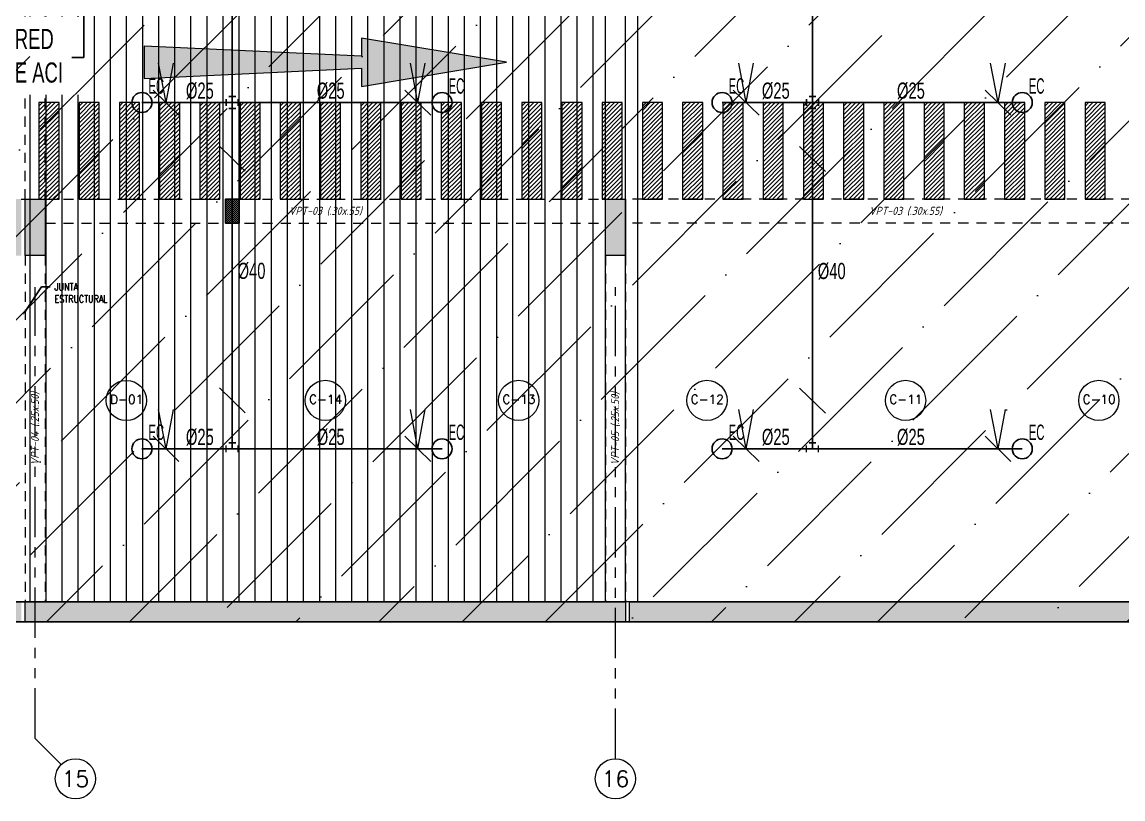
# Model space of a CAD drawing. Header units: millimetres. Extents: x 2085 to 2829, y 1352 to 1631.
# Drawn here: x 2195.93 to 2209.61, y 1520.64 to 1530.29 of the extents above; entities that cross this region are included whole.
import ezdxf
from ezdxf import colors
from ezdxf.entities.mleader import LeaderData, LeaderLine
from ezdxf.enums import TextEntityAlignment as Align
from ezdxf.math import Vec2, Vec3

# ---------------------------------------------------------------- set-up
doc = ezdxf.new("R2010")
doc.units = ezdxf.units.MM
for name, pattern in [('DASHED2', [0.375, 0.25, -0.125]), ('HIDDEN', [0.375, 0.25, -0.125]), ('HIDDEN2', [0.1875, 0.125, -0.0625]), ('PHANTOM', [2.5, 1.25, -0.25, 0.25, -0.25, 0.25, -0.25]), ('PHANTOM2', [1.25, 0.625, -0.125, 0.125, -0.125, 0.125, -0.125])]:
    doc.linetypes.add(name, pattern=pattern)
doc.layers.get('0').update_dxf_attribs({"color": 251, "lineweight": 9})
for name, color, linetype, lineweight in [('000 SOS 911 - ACCESORIOS ACI', 3, 'Continuous', 20), ('000 SOS 911 ROCIADORES', 5, 'Continuous', 25), ('000 SOS 911 TEXTOS ACI', 7, 'Continuous', 9), ('000 SOS 911 TUB. ENTERRADA  ACI', 5, 'DASHED2', 25), ('000 SOS 911 TUBERIA ACI', 3, 'Continuous', 25), ('A-EJES', 251, 'PHANTOM', 9), ('A-ESTRUCTURA-HATCH', 251, 'Continuous', 13), ('A-ESTRUCTURA-PLACAS', 251, 'Continuous', 13), ('A-ESTRUCTURA-VIGAS', 251, 'HIDDEN2', 13), ('A-HATCH', 251, 'Continuous', 9), ('A-LINEAS', 251, 'Continuous', 9), ('A-MUROS', 251, 'Continuous', 9), ('A-NUMERO ESTAC', 251, 'Continuous', 13), ('A-PROYECCIONES', 251, 'HIDDEN2', 9), ('A-TEXTO-INDICACIONES', 251, 'Continuous', 13), ('CIRCULACION PEATONAL', 251, 'Continuous', 13), ('Cotas', 251, 'Continuous', 13)]:
    doc.layers.add(name, color=color, linetype=linetype, lineweight=lineweight)
doc.layers.add('A_50_Vigas Chata', color=251, linetype='HIDDEN', lineweight=13, plot=False)
doc.styles.add('APPIA -TEXTOS-GENERALES', font='isocp.shx', dxfattribs={"oblique": 15})
doc.styles.add('PIPE', font='ARIALN.TTF', dxfattribs={"width": 0.8})
doc.styles.add('ROMANS', font='romans.shx', dxfattribs={"width": 0.8})
doc.styles.add('TXT_COTAS', font='romans.shx', dxfattribs={"width": 0.8})

# ---------------------------------------------------------------- blocks, each defined once
blk = doc.blocks.new('EST P1')
at = {"layer": 'A-ESTRUCTURA-HATCH'}
h = blk.add_hatch(color=256, dxfattribs=at)
h.dxf.hatch_style = 1
h.paths.add_polyline_path([(28.776, 5.95), (28.776, 5.05), (23.07, 5.05), (23.07, 4.85), (28.926, 4.85), (28.926, 5.75), (32.576, 5.75), (32.576, 4.85), (35.53, 4.85), (35.53, 5.05), (32.726, 5.05), (32.726, 5.95)])
h.paths.add_polyline_path([(43.04, 4.85), (43.04, 5.05), (35.58, 5.05), (35.58, 4.85)])
h.paths.add_polyline_path([(43.09, 5.05), (43.09, 4.85), (47.915, 4.85), (47.915, 5.05)])
h.paths.add_polyline_path([(51.865, 5.05), (51.865, 4.85), (53.376, 4.85), (53.376, 5.05)])
h.paths.add_polyline_path([(72.801, -0.15), (73.001, -0.15, 1), (53.601, -0.15), (53.801, -0.15, -1)])
h.paths.add_polyline_path([(70.351, 0), (70.351, -0.15), (72.749, -0.15), (72.749, 0)], flags=17)
h.paths.add_polyline_path([(69.451, -0.15), (69.451, 0), (66.848, 0, -0.010569), (66.851, -0.15)], flags=17)
h.paths.add_polyline_path([(65.272, 2.496), (65.272, -0.15), (65.422, -0.15), (65.422, 2.378, -0.221666), (66.601, -0.15), (66.801, -0.15, 0.99999), (59.801, -0.15), (60.001, -0.15, -0.61691)], flags=0)
h.paths.add_polyline_path([(71.88, -11.4), (71.88, -11.15), (57.51, -11.15), (57.51, -11.4)])
h.paths.add_polyline_path([(57.46, -11.4), (57.46, -11.15), (43.09, -11.15), (43.09, -11.4)])
h.paths.add_polyline_path([(43.04, -11.4), (43.04, -11.15), (35.58, -11.15), (35.58, -11.4)])
h.paths.add_polyline_path([(23.07, -11.15), (23.07, -11.4), (35.53, -11.4), (35.53, -11.15)])
h.paths.add_polyline_path([(23.02, -11.4), (23.02, -11.15), (12.25, -11.15), (12.25, -11.4)])
h.paths.add_polyline_path([(12.2, -11.4), (12.2, -11.15), (3.65, -11.15), (3.65, -11.4)])
h.paths.add_polyline_path([(3.6, -11.4), (3.6, -11.15), (-3.56, -11.15), (-3.56, -11.4)])
h.paths.add_polyline_path([(-17.98, -11.15), (-17.98, -11.4), (-3.61, -11.4), (-3.61, -11.15)])
h.paths.add_polyline_path([(-18.03, -11.4), (-18.03, -11.15), (-32.4, -11.15), (-32.4, -11.4)])
h.paths.add_polyline_path([(-32.45, -11.4), (-32.45, -11.15), (-46.94, -11.15), (-46.94, -11.4)])
h.paths.add_polyline_path([(-47.24, -11.4), (-46.99, -11.4), (-46.99, -6.15), (-47.24, -6.15)])
h.paths.add_polyline_path([(-46.99, -0.2), (-47.24, -0.2), (-47.24, -6.1), (-46.99, -6.1)])
h.paths.add_polyline_path([(-47.24, 0.15), (-47.24, -0.15), (-44.785, -0.15), (-44.785, 5.05), (-45.035, 5.05), (-45.035, 0.15)])
h.paths.add_polyline_path([(-44.735, 5.05), (-44.735, 4.85), (-32.45, 4.85), (-32.45, 5.05)])
h.paths.add_polyline_path([(-23.224, 4.85), (-23.224, 5.75), (-19.574, 5.75), (-19.574, 4.85), (-18.03, 4.85), (-18.03, 5.05), (-19.424, 5.05), (-19.424, 5.95), (-23.374, 5.95), (-23.374, 5.05), (-32.4, 5.05), (-32.4, 4.85)])
h.paths.add_polyline_path([(-17.98, 5.05), (-17.98, 4.85), (-3.61, 4.85), (-3.61, 5.05)])
h.paths.add_polyline_path([(12.2, 4.85), (12.2, 5.05), (3.825, 5.05), (3.825, 4.85)])
h.paths.add_polyline_path([(12.25, 5.05), (12.25, 4.85), (23.02, 4.85), (23.02, 5.05)])
h = blk.add_hatch(color=256, dxfattribs=at)
h.dxf.hatch_style = 1
h.paths.add_polyline_path([(51.865, 5.05), (47.915, 5.05), (47.915, -0.15), (50.25, -0.15), (50.25, 0), (48.065, 0), (48.065, 2.05), (51.865, 2.05), (51.865, 2.2), (48.065, 2.2), (48.065, 4.85), (51.715, 4.85), (51.715, 3.2), (51.865, 3.2)])
h.paths.add_polyline_path([(1.925, -0.151), (-0.175, -0.151), (-0.175, 4.85), (-3.56, 4.85), (-3.56, 5.05), (3.775, 5.05), (3.775, 1.9), (3.625, 1.9), (3.625, 4.85), (-0.025, 4.85), (-0.025, 2.2), (1.925, 2.2), (1.925, 2.05), (-0.025, 2.05), (-0.025, 0), (1.925, -0.001)])
h.paths.add_polyline_path([(71.63, -6.15), (71.88, -6.15), (71.88, -6.85), (71.63, -6.85)])
h.paths.add_polyline_path([(64.42, -6.15), (64.67, -6.15), (64.67, -6.85), (64.42, -6.85)])
h.paths.add_polyline_path([(57.21, -6.15), (57.46, -6.15), (57.46, -6.85), (57.21, -6.85)])
h.paths.add_polyline_path([(50, -6.15), (50.25, -6.15), (50.25, -6.85), (50, -6.85)])
h.paths.add_polyline_path([(42.79, -6.15), (43.04, -6.15), (43.04, -6.85), (42.79, -6.85)])
h.paths.add_polyline_path([(42.79, 0.55), (43.04, 0.55), (43.04, -0.15), (42.79, -0.15)])
h.paths.add_polyline_path([(35.58, -6.15), (35.83, -6.15), (35.83, -6.85), (35.58, -6.85)])
h.paths.add_polyline_path([(35.58, 0.55), (35.83, 0.55), (35.83, -0.15), (35.58, -0.15)])
h.paths.add_polyline_path([(35.28, -6.15), (35.53, -6.15), (35.53, -6.85), (35.28, -6.85)])
h.paths.add_polyline_path([(35.28, 0.55), (35.53, 0.55), (35.53, -0.15), (35.28, -0.15)])
h.paths.add_polyline_path([(30.28, -6.15), (30.53, -6.15), (30.53, -6.85), (30.28, -6.85)])
h.paths.add_polyline_path([(30.28, 0.55), (30.53, 0.55), (30.53, -0.15), (30.28, -0.15)])
h.paths.add_polyline_path([(23.07, -6.15), (23.32, -6.15), (23.32, -6.85), (23.07, -6.85)])
h.paths.add_polyline_path([(23.07, 0.55), (23.32, 0.55), (23.32, -0.15), (23.07, -0.15)])
h.paths.add_polyline_path([(18.07, -6.15), (18.32, -6.15), (18.32, -6.85), (18.07, -6.85)])
h.paths.add_polyline_path([(18.07, 0.55), (18.32, 0.55), (18.32, -0.15), (18.07, -0.15)])
h.paths.add_polyline_path([(10.86, -6.15), (11.11, -6.15), (11.11, -6.85), (10.86, -6.85)])
h.paths.add_polyline_path([(10.86, 0.55), (11.11, 0.55), (11.11, -0.15), (10.86, -0.15)])
h.paths.add_polyline_path([(3.65, -6.15), (3.9, -6.15), (3.9, -6.85), (3.65, -6.85)])
h.paths.add_polyline_path([(3.625, 0.55), (3.9, 0.55), (3.9, -0.15), (3.625, -0.15)])
h.paths.add_polyline_path([(-3.56, -6.15), (-3.31, -6.15), (-3.31, -6.85), (-3.56, -6.85)])
h.paths.add_polyline_path([(-3.56, 0.55), (-3.31, 0.55), (-3.31, -0.15), (-3.56, -0.15)])
h.paths.add_polyline_path([(-3.86, -6.15), (-3.61, -6.15), (-3.61, -6.85), (-3.86, -6.85)])
h.paths.add_polyline_path([(-3.86, 0.55), (-3.61, 0.55), (-3.61, -0.15), (-3.86, -0.15)])
h.paths.add_polyline_path([(-11.07, -6.15), (-10.82, -6.15), (-10.82, -6.85), (-11.07, -6.85)])
h.paths.add_polyline_path([(-11.07, 0.55), (-10.82, 0.55), (-10.82, -0.15), (-11.07, -0.15)])
h.paths.add_polyline_path([(-18.28, -6.15), (-18.03, -6.15), (-18.03, -6.85), (-18.28, -6.85)])
h.paths.add_polyline_path([(-18.28, 0.55), (-18.03, 0.55), (-18.03, -0.15), (-18.28, -0.15)])
h.paths.add_polyline_path([(-25.49, -6.15), (-25.24, -6.15), (-25.24, -6.85), (-25.49, -6.85)])
h.paths.add_polyline_path([(-25.49, 0.55), (-25.24, 0.55), (-25.24, -0.15), (-25.49, -0.15)])
h.paths.add_polyline_path([(-32.7, -6.15), (-32.45, -6.15), (-32.45, -6.85), (-32.7, -6.85)])
h.paths.add_polyline_path([(-32.7, 0.55), (-32.45, 0.55), (-32.45, -0.15), (-32.7, -0.15)])
h.paths.add_polyline_path([(-39.91, -6.15), (-39.66, -6.15), (-39.66, -6.85), (-39.91, -6.85)])
h.paths.add_polyline_path([(-39.91, 0.55), (-39.66, 0.55), (-39.66, -0.15), (-39.91, -0.15)])
at = {"layer": 'A-ESTRUCTURA-PLACAS'}
for points in [[(35.58, -6.15), (35.83, -6.15), (35.83, -6.85), (35.58, -6.85)], [(42.79, -6.15), (43.04, -6.15), (43.04, -6.85), (42.79, -6.85)]]:
    blk.add_lwpolyline(points, close=True, dxfattribs=at)
for points in [[(43.04, -11.4), (35.58, -11.4), (35.58, -11.15), (43.04, -11.15), (43.04, -11.4)], [(43.09, -11.4), (43.09, -11.15), (57.46, -11.15), (57.46, -11.4), (43.09, -11.4)]]:
    blk.add_lwpolyline(points, dxfattribs=at)
at = {"layer": 'A-ESTRUCTURA-VIGAS'}
for points in [[(35.58, -6.15), (35.58, -0.15)], [(35.83, -6.15), (35.83, -0.15)], [(42.79, -6.15), (42.79, -0.15)], [(43.04, -6.15), (43.04, -0.15)], [(35.83, -6.15), (42.79, -6.15)], [(50, -6.15), (43.04, -6.15)], [(35.83, -6.45), (42.79, -6.45)], [(50, -6.45), (43.04, -6.45)], [(35.58, -6.85), (35.58, -11.15)], [(35.83, -6.85), (35.83, -11.15)], [(42.79, -6.85), (42.79, -11.15)], [(43.04, -6.85), (43.04, -11.15)]]:
    blk.add_lwpolyline(points, dxfattribs=at)
at = {"layer": 'A_50_Vigas Chata', "char_height": 0.1, "attachment_point": 5, "style": 'APPIA -TEXTOS-GENERALES'}
for insert in [(39.31, -6.3), (46.52, -6.3)]:
    blk.add_mtext('VPT-03 (.30x.55)', dxfattribs=dict(at, insert=insert))
at = {"layer": 'A_50_Vigas Chata', "char_height": 0.1, "attachment_point": 5, "rotation": 90, "style": 'APPIA -TEXTOS-GENERALES'}
for s, insert in [('VPT-04 (.25x.50)', (35.705, -9)), ('VPT-05 (.25x.50)', (42.915, -9))]:
    blk.add_mtext(s, dxfattribs=dict(at, insert=insert))
blk = doc.blocks.new('*U112')
at = {"layer": 'CIRCULACION PEATONAL'}
h = blk.add_hatch(dxfattribs=at)
h.set_pattern_fill('ANSI31', color=256, scale=0.3)
h.set_pattern_definition([(45, (21.250368, 0), (-0.0265165, 0.0265165), [])])
h.paths.add_polyline_path([(21.547, 0.228), (21.297, 0.228), (21.297, -0.972), (21.547, -0.972)])
h = blk.add_hatch(dxfattribs=at)
h.set_pattern_fill('ANSI31', color=256, scale=0.3)
h.set_pattern_definition([(45, (21.750368, 0), (-0.0265165, 0.0265165), [])])
h.paths.add_polyline_path([(22.047, 0.228), (21.797, 0.228), (21.797, -0.972), (22.047, -0.972)])
h = blk.add_hatch(dxfattribs=at)
h.set_pattern_fill('ANSI31', color=256, scale=0.3)
h.set_pattern_definition([(45, (22.250368, 0), (-0.0265165, 0.0265165), [])])
h.paths.add_polyline_path([(22.547, 0.228), (22.297, 0.228), (22.297, -0.972), (22.547, -0.972)])
h = blk.add_hatch(dxfattribs=at)
h.set_pattern_fill('ANSI31', color=256, scale=0.3)
h.set_pattern_definition([(45, (22.750368, 0), (-0.0265165, 0.0265165), [])])
h.paths.add_polyline_path([(23.047, 0.228), (22.797, 0.228), (22.797, -0.972), (23.047, -0.972)])
h = blk.add_hatch(dxfattribs=at)
h.set_pattern_fill('ANSI31', color=256, scale=0.3)
h.set_pattern_definition([(45, (23.250368, 0), (-0.0265165, 0.0265165), [])])
h.paths.add_polyline_path([(23.547, 0.228), (23.297, 0.228), (23.297, -0.972), (23.547, -0.972)])
h = blk.add_hatch(dxfattribs=at)
h.set_pattern_fill('ANSI31', color=256, scale=0.3)
h.set_pattern_definition([(45, (23.750368, 0), (-0.0265165, 0.0265165), [])])
h.paths.add_polyline_path([(24.047, 0.228), (23.797, 0.228), (23.797, -0.972), (24.047, -0.972)])
h = blk.add_hatch(dxfattribs=at)
h.set_pattern_fill('ANSI31', color=256, scale=0.3)
h.set_pattern_definition([(45, (24.250368, 0), (-0.0265165, 0.0265165), [])])
h.paths.add_polyline_path([(24.547, 0.228), (24.297, 0.228), (24.297, -0.972), (24.547, -0.972)])
h = blk.add_hatch(dxfattribs=at)
h.set_pattern_fill('ANSI31', color=256, scale=0.3)
h.set_pattern_definition([(45, (24.750368, 0), (-0.0265165, 0.0265165), [])])
h.paths.add_polyline_path([(25.047, 0.228), (24.797, 0.228), (24.797, -0.972), (25.047, -0.972)])
h = blk.add_hatch(dxfattribs=at)
h.set_pattern_fill('ANSI31', color=256, scale=0.3)
h.set_pattern_definition([(45, (25.250368, 0), (-0.0265165, 0.0265165), [])])
h.paths.add_polyline_path([(25.547, 0.228), (25.297, 0.228), (25.297, -0.972), (25.547, -0.972)])
h = blk.add_hatch(dxfattribs=at)
h.set_pattern_fill('ANSI31', color=256, scale=0.3)
h.set_pattern_definition([(45, (25.750368, 0), (-0.0265165, 0.0265165), [])])
h.paths.add_polyline_path([(26.047, 0.228), (25.797, 0.228), (25.797, -0.972), (26.047, -0.972)])
h = blk.add_hatch(dxfattribs=at)
h.set_pattern_fill('ANSI31', color=256, scale=0.3)
h.set_pattern_definition([(45, (26.250368, 0), (-0.0265165, 0.0265165), [])])
h.paths.add_polyline_path([(26.547, 0.228), (26.297, 0.228), (26.297, -0.972), (26.547, -0.972)])
h = blk.add_hatch(dxfattribs=at)
h.set_pattern_fill('ANSI31', color=256, scale=0.3)
h.set_pattern_definition([(45, (26.750368, 0), (-0.0265165, 0.0265165), [])])
h.paths.add_polyline_path([(27.047, 0.228), (26.797, 0.228), (26.797, -0.972), (27.047, -0.972)])
h = blk.add_hatch(dxfattribs=at)
h.set_pattern_fill('ANSI31', color=256, scale=0.3)
h.set_pattern_definition([(45, (27.250368, 0), (-0.0265165, 0.0265165), [])])
h.paths.add_polyline_path([(27.547, 0.228), (27.297, 0.228), (27.297, -0.972), (27.547, -0.972)])
h = blk.add_hatch(dxfattribs=at)
h.set_pattern_fill('ANSI31', color=256, scale=0.3)
h.set_pattern_definition([(45, (27.750368, 0), (-0.0265165, 0.0265165), [])])
h.paths.add_polyline_path([(28.047, 0.228), (27.797, 0.228), (27.797, -0.972), (28.047, -0.972)])
h = blk.add_hatch(dxfattribs=at)
h.set_pattern_fill('ANSI31', color=256, scale=0.3)
h.set_pattern_definition([(45, (28.250368, 0), (-0.0265165, 0.0265165), [])])
h.paths.add_polyline_path([(28.547, 0.228), (28.297, 0.228), (28.297, -0.972), (28.547, -0.972)])
h = blk.add_hatch(dxfattribs=at)
h.set_pattern_fill('ANSI31', color=256, scale=0.3)
h.set_pattern_definition([(45, (28.750368, 0), (-0.0265165, 0.0265165), [])])
h.paths.add_polyline_path([(29.047, 0.228), (28.797, 0.228), (28.797, -0.972), (29.047, -0.972)])
h = blk.add_hatch(dxfattribs=at)
h.set_pattern_fill('ANSI31', color=256, scale=0.3)
h.set_pattern_definition([(45, (29.250368, 0), (-0.0265165, 0.0265165), [])])
h.paths.add_polyline_path([(29.547, 0.228), (29.297, 0.228), (29.297, -0.972), (29.547, -0.972)])
h = blk.add_hatch(dxfattribs=at)
h.set_pattern_fill('ANSI31', color=256, scale=0.3)
h.set_pattern_definition([(45, (29.750368, 0), (-0.0265165, 0.0265165), [])])
h.paths.add_polyline_path([(30.047, 0.228), (29.797, 0.228), (29.797, -0.972), (30.047, -0.972)])
h = blk.add_hatch(dxfattribs=at)
h.set_pattern_fill('ANSI31', color=256, scale=0.3)
h.set_pattern_definition([(45, (30.250368, 0), (-0.0265165, 0.0265165), [])])
h.paths.add_polyline_path([(30.547, 0.228), (30.297, 0.228), (30.297, -0.972), (30.547, -0.972)])
h = blk.add_hatch(dxfattribs=at)
h.set_pattern_fill('ANSI31', color=256, scale=0.3)
h.set_pattern_definition([(45, (30.750368, 0), (-0.0265165, 0.0265165), [])])
h.paths.add_polyline_path([(31.047, 0.228), (30.797, 0.228), (30.797, -0.972), (31.047, -0.972)])
h = blk.add_hatch(dxfattribs=at)
h.set_pattern_fill('ANSI31', color=256, scale=0.3)
h.set_pattern_definition([(45, (31.250368, 0), (-0.0265165, 0.0265165), [])])
h.paths.add_polyline_path([(31.547, 0.228), (31.297, 0.228), (31.297, -0.972), (31.547, -0.972)])
h = blk.add_hatch(dxfattribs=at)
h.set_pattern_fill('ANSI31', color=256, scale=0.3)
h.set_pattern_definition([(45, (31.750368, 0), (-0.0265165, 0.0265165), [])])
h.paths.add_polyline_path([(32.047, 0.228), (31.797, 0.228), (31.797, -0.972), (32.047, -0.972)])
h = blk.add_hatch(dxfattribs=at)
h.set_pattern_fill('ANSI31', color=256, scale=0.3)
h.set_pattern_definition([(45, (32.250368, 0), (-0.0265165, 0.0265165), [])])
h.paths.add_polyline_path([(32.547, 0.228), (32.297, 0.228), (32.297, -0.972), (32.547, -0.972)])
h = blk.add_hatch(dxfattribs=at)
h.set_pattern_fill('ANSI31', color=256, scale=0.3)
h.set_pattern_definition([(45, (32.750368, 0), (-0.0265165, 0.0265165), [])])
h.paths.add_polyline_path([(33.047, 0.228), (32.797, 0.228), (32.797, -0.972), (33.047, -0.972)])
h = blk.add_hatch(dxfattribs=at)
h.set_pattern_fill('ANSI31', color=256, scale=0.3)
h.set_pattern_definition([(45, (33.250368, 0), (-0.0265165, 0.0265165), [])])
h.paths.add_polyline_path([(33.547, 0.228), (33.297, 0.228), (33.297, -0.972), (33.547, -0.972)])
h = blk.add_hatch(dxfattribs=at)
h.set_pattern_fill('ANSI31', color=256, scale=0.3)
h.set_pattern_definition([(45, (33.750368, 0), (-0.0265165, 0.0265165), [])])
h.paths.add_polyline_path([(34.047, 0.228), (33.797, 0.228), (33.797, -0.972), (34.047, -0.972)])
h = blk.add_hatch(dxfattribs=at)
h.set_pattern_fill('ANSI31', color=256, scale=0.3)
h.set_pattern_definition([(45, (34.250368, 0), (-0.0265165, 0.0265165), [])])
h.paths.add_polyline_path([(34.547, 0.228), (34.297, 0.228), (34.297, -0.972), (34.547, -0.972)])
for points in [[(21.297, -0.972), (21.547, -0.972), (21.547, 0.228), (21.297, 0.228)], [(21.797, -0.972), (22.047, -0.972), (22.047, 0.228), (21.797, 0.228)], [(22.297, -0.972), (22.547, -0.972), (22.547, 0.228), (22.297, 0.228)], [(22.797, -0.972), (23.047, -0.972), (23.047, 0.228), (22.797, 0.228)], [(23.297, -0.972), (23.547, -0.972), (23.547, 0.228), (23.297, 0.228)], [(23.797, -0.972), (24.047, -0.972), (24.047, 0.228), (23.797, 0.228)], [(24.297, -0.972), (24.547, -0.972), (24.547, 0.228), (24.297, 0.228)], [(24.797, -0.972), (25.047, -0.972), (25.047, 0.228), (24.797, 0.228)], [(25.297, -0.972), (25.547, -0.972), (25.547, 0.228), (25.297, 0.228)], [(25.797, -0.972), (26.047, -0.972), (26.047, 0.228), (25.797, 0.228)], [(26.297, -0.972), (26.547, -0.972), (26.547, 0.228), (26.297, 0.228)], [(26.797, -0.972), (27.047, -0.972), (27.047, 0.228), (26.797, 0.228)], [(27.297, -0.972), (27.547, -0.972), (27.547, 0.228), (27.297, 0.228)], [(27.797, -0.972), (28.047, -0.972), (28.047, 0.228), (27.797, 0.228)], [(28.297, -0.972), (28.547, -0.972), (28.547, 0.228), (28.297, 0.228)], [(28.797, -0.972), (29.047, -0.972), (29.047, 0.228), (28.797, 0.228)], [(29.297, -0.972), (29.547, -0.972), (29.547, 0.228), (29.297, 0.228)], [(29.797, -0.972), (30.047, -0.972), (30.047, 0.228), (29.797, 0.228)], [(30.297, -0.972), (30.547, -0.972), (30.547, 0.228), (30.297, 0.228)], [(30.797, -0.972), (31.047, -0.972), (31.047, 0.228), (30.797, 0.228)], [(31.297, -0.972), (31.547, -0.972), (31.547, 0.228), (31.297, 0.228)], [(31.797, -0.972), (32.047, -0.972), (32.047, 0.228), (31.797, 0.228)], [(32.297, -0.972), (32.547, -0.972), (32.547, 0.228), (32.297, 0.228)], [(32.797, -0.972), (33.047, -0.972), (33.047, 0.228), (32.797, 0.228)], [(33.297, -0.972), (33.547, -0.972), (33.547, 0.228), (33.297, 0.228)], [(33.797, -0.972), (34.047, -0.972), (34.047, 0.228), (33.797, 0.228)], [(34.297, -0.972), (34.547, -0.972), (34.547, 0.228), (34.297, 0.228)]]:
    blk.add_lwpolyline(points, close=True, dxfattribs=at)
blk = doc.blocks.new('EJES 1P')
at = {"layer": 'A-EJES', "linetype": 'PHANTOM2'}
blk.add_line((81.038, -18.221), (80.714, -17.898), dxfattribs=at)
for points in [[(80.714, -17.898), (80.714, -12.292)], [(87.924, -18.151), (87.924, -12.292)]]:
    blk.add_lwpolyline(points, dxfattribs=at)
at = {"layer": 'A-EJES', "linetype": 'Continuous'}
for centre in [(81.214, -18.398), (87.924, -18.398)]:
    blk.add_circle(centre, 0.25, dxfattribs=at)
at = {"layer": 'A-EJES', "linetype": 'Continuous', "style": 'ROMANS'}
for s, p in [('15', (81.214, -18.398)), ('16', (87.924, -18.398))]:
    blk.add_text(s, height=0.2, dxfattribs=at).set_placement(p, align=Align.MIDDLE_CENTER)
blk = doc.blocks.new('PO_GUARDIA CIVIL ESQ FAISANES_PLANTAS_Sotanos_REVA_2022.01.24 - copia$0$XREF_SOTANOS - ETAPA 1-2020.06.26$0$frr')
at = {"transparency": 33554687}
blk.add_hatch(color=8, dxfattribs=at).paths.add_polyline_path([(0.002, -0.011), (-0.002, -0.011), (-0.3, -1.8), (-0.075, -1.8), (-0.2, -4.5), (0.2, -4.5), (0.075, -1.8), (0.3, -1.8)])
at = {"color": 7}
blk.add_lwpolyline([(-0.2, -4.5), (0.2, -4.5), (0.075, -1.8), (0.3, -1.8), (0, 0), (-0.3, -1.8), (-0.075, -1.8)], close=True, dxfattribs=at)
blk = doc.blocks.new('EJE')
at = {"linetype": 'Continuous'}
blk.add_circle((0, 0), 0.5, dxfattribs=at)
at = {"layer": 'A-TEXTO-INDICACIONES', "style": 'ROMANS'}
blk.add_attdef('EJE', text='', height=0.22, rotation=0, dxfattribs=at).set_placement((0.007, 0.028), align=Align.MIDDLE_CENTER)

msp = doc.modelspace()

# ---------------------------------------------------------------- hatches: boundary and pattern name
at = {"layer": '000 SOS 911 TUB. ENTERRADA  ACI'}
h = msp.add_hatch(dxfattribs=at)
h.set_pattern_fill('ANSI31', color=8, scale=0.005523, angle=90)
h.set_pattern_definition([(135, (3616.076789, -1099.868539), (-0.01239944211, -0.01239944211), [])])
h.paths.add_polyline_path([(2198.628, 1528.088), (2198.46, 1528.088), (2198.46, 1527.788), (2198.628, 1527.788)])
at = {"layer": 'A-HATCH'}
h = msp.add_hatch(dxfattribs=at)
h.set_pattern_fill('_USER', color=256, scale=0.2, angle=90, pattern_type=0)
h.set_pattern_definition([(90, (2203.43056, 1531.08693), (-0.2, 1e-17), [])])
h.paths.add_polyline_path([(2171.501, 1539.088), (2171.501, 1523.088), (2203.181, 1523.088), (2203.181, 1539.088)])

# ---------------------------------------------------------------- linework, layer by layer
at = {"color": 8}
msp.add_lwpolyline([(2203.431, 1539.088), (2203.581, 1539.088), (2203.581, 1523.088), (2203.431, 1523.088)], close=True, dxfattribs=at)
msp.add_lwpolyline([(2203.431, 1539.088), (2203.581, 1539.088), (2203.581, 1523.088), (2203.431, 1523.088)], close=True, dxfattribs=at)
at = {"layer": '000 SOS 911 - ACCESORIOS ACI', "color": 8}
for p, q in [((2197.721, 1529.288), (2197.628, 1529.775)), ((2197.721, 1529.288), (2197.813, 1529.775)), ((2200.851, 1529.288), (2200.758, 1529.775)), ((2200.851, 1529.288), (2200.943, 1529.775)), ((2204.931, 1529.288), (2204.838, 1529.775)), ((2204.931, 1529.288), (2205.023, 1529.775)), ((2208.061, 1529.288), (2207.968, 1529.775)), ((2208.061, 1529.288), (2208.153, 1529.775)), ((2197.881, 1529.132), (2197.56, 1529.443)), ((2201.011, 1529.132), (2200.69, 1529.443)), ((2205.091, 1529.132), (2204.77, 1529.443)), ((2208.221, 1529.132), (2207.9, 1529.443)), ((2198.47, 1529.245), (2198.47, 1529.331)), ((2198.47, 1529.331), (2198.47, 1529.245)), ((2198.47, 1529.288), (2198.544, 1529.288)), ((2198.47, 1529.288), (2198.544, 1529.288)), ((2198.501, 1529.362), (2198.587, 1529.362)), ((2198.587, 1529.362), (2198.501, 1529.362)), ((2198.544, 1529.362), (2198.544, 1529.288)), ((2198.544, 1529.362), (2198.544, 1529.288)), ((2198.618, 1529.288), (2198.544, 1529.288)), ((2198.544, 1529.214), (2198.544, 1529.288)), ((2198.544, 1529.214), (2198.544, 1529.288)), ((2198.618, 1529.288), (2198.544, 1529.288)), ((2198.618, 1529.245), (2198.618, 1529.331)), ((2198.618, 1529.331), (2198.618, 1529.245)), ((2205.68, 1529.245), (2205.68, 1529.331)), ((2205.68, 1529.331), (2205.68, 1529.245)), ((2205.68, 1529.288), (2205.754, 1529.288)), ((2205.68, 1529.288), (2205.754, 1529.288)), ((2205.711, 1529.362), (2205.797, 1529.362)), ((2205.797, 1529.362), (2205.711, 1529.362)), ((2205.754, 1529.362), (2205.754, 1529.288)), ((2205.754, 1529.362), (2205.754, 1529.288)), ((2205.828, 1529.288), (2205.754, 1529.288)), ((2205.754, 1529.214), (2205.754, 1529.288)), ((2205.754, 1529.214), (2205.754, 1529.288)), ((2205.828, 1529.288), (2205.754, 1529.288)), ((2205.828, 1529.245), (2205.828, 1529.331)), ((2205.828, 1529.331), (2205.828, 1529.245)), ((2198.501, 1529.214), (2198.587, 1529.214)), ((2198.587, 1529.214), (2198.501, 1529.214)), ((2205.711, 1529.214), (2205.797, 1529.214)), ((2205.797, 1529.214), (2205.711, 1529.214)), ((2198.704, 1528.434), (2198.384, 1528.745)), ((2205.914, 1528.431), (2205.594, 1528.742)), ((2198.704, 1525.434), (2198.384, 1525.745)), ((2205.914, 1525.431), (2205.594, 1525.742)), ((2197.721, 1524.988), (2197.628, 1525.475)), ((2197.721, 1524.988), (2197.813, 1525.475)), ((2200.851, 1524.988), (2200.758, 1525.475)), ((2200.851, 1524.988), (2200.943, 1525.475)), ((2204.931, 1524.988), (2204.838, 1525.475)), ((2204.931, 1524.988), (2205.023, 1525.475)), ((2208.061, 1524.988), (2207.968, 1525.475)), ((2208.061, 1524.988), (2208.153, 1525.475)), ((2197.881, 1524.832), (2197.56, 1525.143)), ((2198.501, 1525.062), (2198.587, 1525.062)), ((2198.587, 1525.062), (2198.501, 1525.062)), ((2198.544, 1525.062), (2198.544, 1524.988)), ((2198.544, 1525.062), (2198.544, 1524.988)), ((2201.011, 1524.832), (2200.69, 1525.143)), ((2205.091, 1524.832), (2204.77, 1525.143)), ((2205.711, 1525.062), (2205.797, 1525.062)), ((2205.797, 1525.062), (2205.711, 1525.062)), ((2205.754, 1525.062), (2205.754, 1524.988)), ((2205.754, 1525.062), (2205.754, 1524.988)), ((2208.221, 1524.832), (2207.9, 1525.143)), ((2198.47, 1524.945), (2198.47, 1525.031)), ((2198.47, 1524.988), (2198.544, 1524.988)), ((2198.618, 1524.988), (2198.544, 1524.988)), ((2198.618, 1524.945), (2198.618, 1525.031)), ((2205.68, 1524.945), (2205.68, 1525.031)), ((2205.68, 1524.988), (2205.754, 1524.988)), ((2205.828, 1524.988), (2205.754, 1524.988)), ((2205.828, 1524.945), (2205.828, 1525.031))]:
    msp.add_line(p, q, dxfattribs=at)
at = {"layer": '000 SOS 911 ROCIADORES', "color": 8}
for centre in [(2197.421, 1529.288), (2197.421, 1529.288), (2201.151, 1529.288), (2201.151, 1529.288), (2204.631, 1529.288), (2204.631, 1529.288), (2208.361, 1529.288), (2208.361, 1529.288), (2197.421, 1524.988), (2197.421, 1524.988), (2201.151, 1524.988), (2201.151, 1524.988), (2204.631, 1524.988), (2204.631, 1524.988), (2208.361, 1524.988), (2208.361, 1524.988)]:
    msp.add_circle(centre, 0.124, dxfattribs=at)
at = {"layer": '000 SOS 911 TUB. ENTERRADA  ACI', "color": 8, "linetype": 'ByBlock'}
msp.add_lwpolyline([(2198.628, 1527.788), (2198.628, 1528.088), (2198.46, 1528.088), (2198.46, 1527.788)], close=True, dxfattribs=at)
at = {"layer": '000 SOS 911 TUBERIA ACI', "color": 8}
for points in [[(2198.544, 1537.138), (2198.544, 1524.988)], [(2205.754, 1537.138), (2205.754, 1524.988)], [(2201.151, 1529.288), (2197.421, 1529.288)], [(2208.361, 1529.288), (2204.631, 1529.288)], [(2201.151, 1524.988), (2197.421, 1524.988)], [(2208.361, 1524.988), (2204.631, 1524.988)]]:
    msp.add_lwpolyline(points, dxfattribs=at)
at = {"layer": 'A-LINEAS'}
msp.add_lwpolyline([(2171.501, 1539.088), (2171.501, 1523.088), (2203.181, 1523.088), (2203.181, 1539.088)], close=True, dxfattribs=at)
at = {"layer": 'A-MUROS'}
for p, q in [((2232.271, 1523.088), (2113.401, 1523.088)), ((2113.151, 1522.838), (2232.271, 1522.838))]:
    msp.add_line(p, q, dxfattribs=at)
at = {"layer": 'A-MUROS', "color": 8}
for points in [[(2195.971, 1528.088), (2196.221, 1528.088), (2196.221, 1527.388), (2195.971, 1527.388)], [(2203.181, 1528.088), (2203.431, 1528.088), (2203.431, 1527.388), (2203.181, 1527.388)]]:
    msp.add_lwpolyline(points, close=True, dxfattribs=at)
at = {"layer": 'Cotas', "color": 8}
msp.add_line((2195.921, 1528.088), (2195.971, 1528.088), dxfattribs=at)

# ---------------------------------------------------------------- block references
msp.add_blockref('EST P1', (2160.391, 1534.238))
at = {"color": 8, "transparency": 33554483, "rotation": 270}
msp.add_blockref('PO_GUARDIA CIVIL ESQ FAISANES_PLANTAS_Sotanos_REVA_2022.01.24 - copia$0$XREF_SOTANOS - ETAPA 1-2020.06.26$0$frr', (2201.951, 1529.788), dxfattribs=at)
at = {"rotation": 180}
msp.add_blockref('*U112', (2230.688, 1528.315), dxfattribs=at)
at = {"layer": 'A-NUMERO ESTAC', "color": 8, "xscale": 0.5, "yscale": 0.5, "zscale": 0.5}
for p, values in [((2197.228, 1525.588), {'EJE': 'D-01'}), ((2199.701, 1525.589), {'EJE': 'C-14'}), ((2202.103, 1525.589), {'EJE': 'C-13'}), ((2204.443, 1525.589), {'EJE': 'C-12'}), ((2206.911, 1525.589), {'EJE': 'C-11'}), ((2209.313, 1525.589), {'EJE': 'C-10'})]:
    msp.add_blockref('EJE', p, dxfattribs=at).add_auto_attribs(values)
at = {"layer": 'A-PROYECCIONES'}
msp.add_blockref('EJES 1P', (2115.381, 1539.288), dxfattribs=at)

# ---------------------------------------------------------------- texts
at = {"layer": '000 SOS 911 ROCIADORES', "color": 8, "style": 'PIPE', "width": 0.641273}
for p, p2 in [((2197.503, 1529.398), (2197.697, 1529.398)), ((2197.503, 1529.398), (2197.697, 1529.398)), ((2201.233, 1529.398), (2201.427, 1529.398)), ((2201.233, 1529.398), (2201.427, 1529.398)), ((2204.713, 1529.398), (2204.907, 1529.398)), ((2204.713, 1529.398), (2204.907, 1529.398)), ((2208.443, 1529.398), (2208.637, 1529.398)), ((2208.443, 1529.398), (2208.637, 1529.398)), ((2197.503, 1525.098), (2197.697, 1525.098)), ((2197.503, 1525.098), (2197.697, 1525.098)), ((2201.233, 1525.098), (2201.427, 1525.098)), ((2201.233, 1525.098), (2201.427, 1525.098)), ((2204.713, 1525.098), (2204.907, 1525.098)), ((2204.713, 1525.098), (2204.907, 1525.098)), ((2208.443, 1525.098), (2208.637, 1525.098)), ((2208.443, 1525.098), (2208.637, 1525.098))]:
    msp.add_text('EC', height=0.191, dxfattribs=at).set_placement(p, p2, align=Align.FIT)
at = {"layer": '000 SOS 911 TEXTOS ACI', "color": 8, "char_height": 0.2, "attachment_point": 1, "style": 'PIPE'}
for s, insert in [('%%C25', (2197.968, 1529.536, 0)), ('%%C25', (2199.594, 1529.536, 0)), ('%%C25', (2205.125, 1529.536, 0)), ('%%C25', (2206.804, 1529.536, 0)), ('%%C40', (2198.61, 1527.298, 0)), ('%%C40', (2205.82, 1527.296, 0)), ('%%C25', (2197.968, 1525.236, 0)), ('%%C25', (2199.594, 1525.236, 0)), ('%%C25', (2205.125, 1525.236, 0)), ('%%C25', (2206.804, 1525.236, 0))]:
    msp.add_mtext_dynamic_manual_height_columns(s, width=0.551, gutter_width=1.915, heights=[0.0124], dxfattribs=dict(at, insert=insert))

# ---------------------------------------------------------------- leaders
at = {"layer": 'A-TEXTO-INDICACIONES', "color": 8}
ml = msp.add_multileader_mtext('Standard', dxfattribs=at)
ml.set_content('\\pxsm1,ql,t16;JUNTA ESTRUCTURAL', color=8, style='TXT_COTAS')
ml.set_leader_properties(color=7)
ml.build(insert=Vec2(0, 0))
ml.multileader.update_dxf_attribs({"dogleg_length": 0.11, "arrow_head_size": 0.07})
ctx = ml.context
ctx.base_point, ctx.char_height, ctx.arrow_head_size, ctx.landing_gap_size, ctx.plane_origin = Vec3(2196.282, 1526.999), 0.09, 0.07, 0.05, Vec3(2196.019, 1526.559)
ctx.text_align_type = 2
notes = []
notes.append((ctx, [(0, (1, 1, 0), (2196.172, 1526.999), (1, 0), 0.11, [(0, [(2195.942, 1526.647)], 0, [])])]))
ctx.mtext.insert, ctx.mtext.width, ctx.mtext.defined_height, ctx.mtext.alignment, ctx.mtext.flow_direction = Vec3(2197.045, 1527.044), 0.70899, 0.437, 3, 5
for ctx, leaders in notes:
    for number, flags, end, landing, length, lines in leaders:
        leader = LeaderData()
        leader.index, (leader.has_last_leader_line, leader.has_dogleg_vector, leader.attachment_direction) = number, flags
        leader.last_leader_point, leader.dogleg_vector, leader.dogleg_length = Vec3(end), Vec3(landing), length
        for number, points, colour, breaks in lines:
            line = LeaderLine()
            line.index, line.vertices, line.color, line.breaks = number, Vec3.list(points), colors.encode_raw_color(colour), breaks
            leader.lines.append(line)
        ctx.leaders.append(leader)

# ---------------------------------------------------------------- next in the draw order: leaders
at = {"layer": '000 SOS 911 TEXTOS ACI', "color": 8}
ml = msp.add_multileader_mtext('Standard', dxfattribs=at)
ml.set_content('{\\H1.66667x;CONEXIÓN A RED EXISTENTE DE ACI}', color=8, style='PIPE')
ml.set_leader_properties(color=7)
ml.build(insert=Vec2(0, 0))
ml.multileader.update_dxf_attribs({"text_left_attachment_type": 2, "text_right_attachment_type": 2, "dogleg_length": 2, "arrow_head_size": 0.15})
ctx = ml.context
ctx.base_point, ctx.char_height, ctx.arrow_head_size, ctx.landing_gap_size, ctx.plane_origin, ctx.plane_x_axis, ctx.plane_y_axis = Vec3(2194.19, 1529.85), 0.15, 0.15, 0.15, Vec3(2199.064, 1529.046), Vec3(1, -0.000395), Vec3(0.000395, 1)
ctx.left_attachment, ctx.right_attachment = 2, 2
notes = []
notes.append((ctx, [(0, (1, 1, 0), (2196.698, 1529.849), (-1, 0.000395), 0.146, [(0, [(2196.698, 1531.818)], 0, [])])]))
ctx.mtext.insert, ctx.mtext.text_direction, ctx.mtext.rotation, ctx.mtext.width, ctx.mtext.defined_height, ctx.mtext.flow_direction = Vec3(2194.34, 1530.203), Vec3(1, -0.000395), 6.28279, 2.31381, 0.558, 5
ctx.mtext.has_bg_fill, ctx.mtext.bg_color, ctx.mtext.bg_scale_factor, ctx.mtext.bg_transparency, ctx.mtext.use_window_bg_color = 1, -1073741824, 2, 0, 1
for ctx, leaders in notes:
    for number, flags, end, landing, length, lines in leaders:
        leader = LeaderData()
        leader.index, (leader.has_last_leader_line, leader.has_dogleg_vector, leader.attachment_direction) = number, flags
        leader.last_leader_point, leader.dogleg_vector, leader.dogleg_length = Vec3(end), Vec3(landing), length
        for number, points, colour, breaks in lines:
            line = LeaderLine()
            line.index, line.vertices, line.color, line.breaks = number, Vec3.list(points), colors.encode_raw_color(colour), breaks
            leader.lines.append(line)
        ctx.leaders.append(leader)

# ---------------------------------------------------------------- next in the draw order: hatches: boundary and pattern name
h = msp.add_hatch()
h.set_pattern_fill('ANSI36', color=4, scale=0.23)
h.set_pattern_definition([(45, (-12.33495, 1e-06), (0.38727355, 1.420003), [1.825625, -0.365125, 0, -0.365125])])
h.paths.add_polyline_path([(2232.271, 1539.288), (2183.586, 1539.288), (2183.586, 1522.838), (2232.271, 1522.838)])

# ---------------------------------------------------------------- next in the draw order: linework, layer by layer
msp.add_lwpolyline([(2183.586, 1539.288), (2232.271, 1539.288), (2232.271, 1522.838), (2183.586, 1522.838)], close=True)
at = {"color": 4}
msp.add_lwpolyline([(2183.586, 1539.288), (2232.271, 1539.288), (2232.271, 1522.838), (2183.586, 1522.838)], close=True, dxfattribs=at)

doc.saveas('drawing.dxf')
